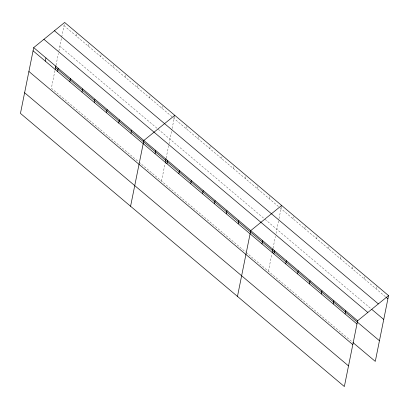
<?xml version="1.0" encoding="UTF-8"?>
<svg xmlns="http://www.w3.org/2000/svg" width="409" height="409" viewBox="0 0 409 409"><rect width="100%" height="100%" fill="white"/><g stroke="black" fill="none" stroke-linecap="round" stroke-linejoin="round"><path stroke-width="0.31" stroke-dasharray="2.04 1.53" d="M54.913 70.711L51.381 88.232L138.447 161.657M56.023 65.215L58.405 53.395M58.881 51.033L64.535 22.981M76.232 35.972L76.882 32.766M88.472 46.289L89.116 43.088M100.706 56.611L101.355 53.405M112.945 66.928L113.59 63.727M125.18 77.25L125.824 74.044M137.419 87.567L138.063 84.361M149.653 97.884L150.297 94.683M161.887 108.206L162.537 105.001M161.509 181.105L165.17 162.956M166.146 158.089L168.891 144.495M169.009 143.902L171.979 129.162M172.107 128.538L174.771 115.323M186.003 128.538L186.647 125.338M197.879 138.554L198.523 135.353M209.756 148.569L210.292 145.901M221.632 158.59L222.276 155.384M233.508 168.605L234.153 165.4M245.385 178.621L246.029 175.415M257.261 188.636L257.91 185.43M269.137 198.651L269.787 195.446M268.396 271.244L271.929 253.723M273.038 248.227L275.421 236.407M276.019 233.452L278.872 219.306M278.994 218.677L281.556 205.998M292.89 218.682L293.539 215.477M304.766 228.697L305.416 225.492M316.643 238.713L317.292 235.507M328.519 248.728L329.168 245.523M340.395 258.744L341.045 255.538M352.277 268.759L352.921 265.553M364.153 278.774L364.69 276.106M376.029 288.79L376.674 285.589M63.998 25.655L172.716 117.332M173.186 117.731L279.587 207.465M280.063 207.864L385.529 296.801M59.832 46.304L157.255 128.462M158.196 129.254L264.5 218.902M264.976 219.301L370.912 308.642M138.917 162.051L245.594 252.016M246.07 252.414L352.481 342.154"/><path stroke-width="0.61" d="M33.712 47.613L20.45 113.395L344.358 386.551L357.619 320.768L388.55 295.605L64.642 22.449L33.712 47.613L357.619 320.768M45.307 61.135L45.951 57.935M55.164 69.458L55.9 65.808M57.541 71.457L58.185 68.252M69.775 81.774L70.425 78.574M82.015 92.097L82.659 88.891M94.249 102.414L94.898 99.208M106.488 112.731L107.132 109.53M118.722 123.053L119.372 119.847M130.962 133.37L131.606 130.169M130.578 206.269L143.84 140.486L174.771 115.323M155.072 153.707L155.717 150.502M165.292 162.332L166.028 158.682M166.949 163.723L167.593 160.517M178.825 173.738L179.474 170.533M190.701 183.753L191.351 180.548M202.578 193.769L203.227 190.563M214.454 203.784L215.103 200.579M226.33 213.8L226.98 210.594M238.207 223.815L238.856 220.615M237.465 296.413L250.732 230.63L281.663 205.461M261.964 243.846L262.609 240.645M272.184 252.471L272.921 248.82M273.841 253.861L274.485 250.661M285.717 263.877L286.361 260.676M297.594 273.892L298.238 270.692M309.47 283.907L310.114 280.707M321.346 293.923L321.99 290.722M333.223 303.943L333.867 300.738M345.099 313.959L345.743 310.753M388.55 295.605L375.288 361.387L352.957 342.558M386.004 297.205L387.906 298.805M54.438 30.752L378.345 303.907M371.863 309.439L383.739 319.46M43.921 39.31L367.829 312.466M55.542 67.582L379.45 340.733M33.068 50.818L356.975 323.974M28.906 71.468L352.809 344.623M24.612 92.746L348.519 365.902"/></g></svg>
